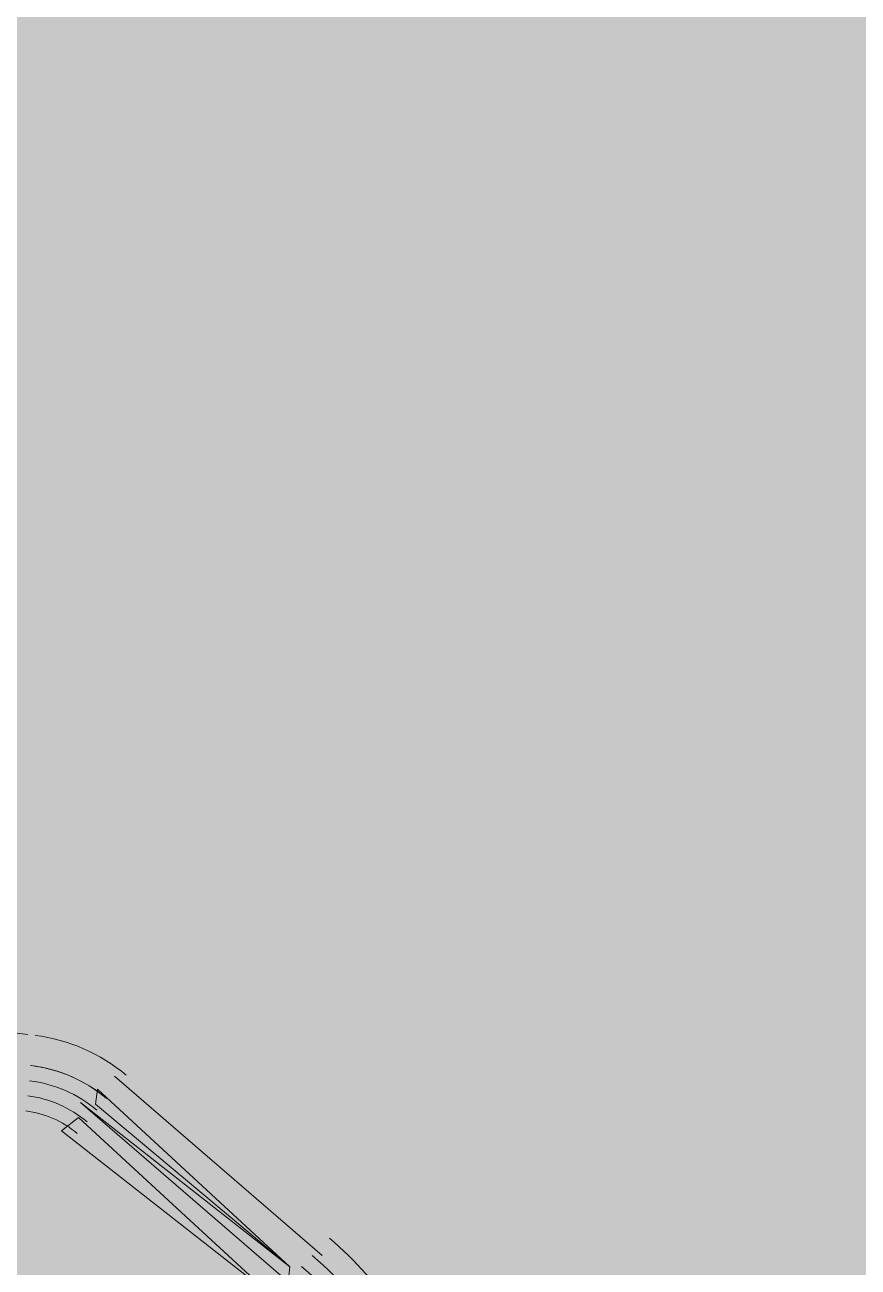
# Model space of a CAD drawing. Header units: metres. Extents: x -4 to 509425, y 7549 to 4732445.
# Drawn here: x 476014.447 to 476014.911, y 4719711.089 to 4719711.78 of the extents above; entities that cross this region are included whole.
import ezdxf

# ---------------------------------------------------------------- set-up
doc = ezdxf.new("R2010")
doc.units = ezdxf.units.M
doc.header["$LTSCALE"] = 0.01
doc.header["$MEASUREMENT"] = 0
doc.layers.get('0').update_dxf_attribs({"lineweight": 0})
doc.layers.add('_SUBESTACIÓN', color=1, linetype='Continuous')
doc.layers.add('SUBESTACION LA VID', color=253, linetype='Continuous')

# ---------------------------------------------------------------- blocks, each defined once
blk = doc.blocks.new('A$Cfff6051d')
at = {"layer": 'SUBESTACION LA VID', "lineweight": 15}
for p, q in [((476014.4488, 4719711.2187), (476013.00394, 4719711.39984)), ((476014.61257, 4719711.09578), (476014.4971, 4719711.19558))]:
    blk.add_line(p, q, dxfattribs=at)
for points in [[(476014.48764, 4719711.18823), (476014.59472, 4719711.08949), (476014.48659, 4719711.17983), (476014.48764, 4719711.18823)], [(476014.47819, 4719711.18089), (476014.59472, 4719711.08949), (476014.59366, 4719711.08109), (476014.47819, 4719711.18089)], [(476014.47819, 4719711.18089), (476014.59472, 4719711.08949), (476014.47819, 4719711.18089)], [(476014.48659, 4719711.17983), (476014.59472, 4719711.08949), (476014.48659, 4719711.17983)], [(476014.58421, 4719711.07374), (476014.46768, 4719711.16514), (476014.47713, 4719711.17249), (476014.58421, 4719711.07374)], [(476014.58421, 4719711.07374), (476014.46768, 4719711.16514), (476014.58421, 4719711.07374)]]:
    blk.add_lwpolyline(points, dxfattribs=at)
for points in [[(476014.50366, 4719711.19599), (476014.48928, 4719711.20813), (476014.47168, 4719711.21583), (476014.45301, 4719711.21817)], [(476014.49238, 4719711.18335), (476014.48043, 4719711.19331), (476014.46586, 4719711.19959), (476014.45043, 4719711.20143)], [(476014.49274, 4719711.18305), (476014.48085, 4719711.19307), (476014.46632, 4719711.19944), (476014.45089, 4719711.20137)], [(476014.49274, 4719711.18305), (476014.48085, 4719711.19307), (476014.46632, 4719711.19944), (476014.45089, 4719711.20137)], [(476014.49274, 4719711.18305), (476014.48085, 4719711.19307), (476014.46632, 4719711.19944), (476014.45089, 4719711.20137)], [(476014.48728, 4719711.17658), (476014.47665, 4719711.18555), (476014.46364, 4719711.19124), (476014.44984, 4719711.19297)], [(476014.48728, 4719711.17658), (476014.47665, 4719711.18555), (476014.46364, 4719711.19124), (476014.44984, 4719711.19297)], [(476014.48728, 4719711.17658), (476014.47665, 4719711.18555), (476014.46364, 4719711.19124), (476014.44984, 4719711.19297)], [(476014.48728, 4719711.17658), (476014.47665, 4719711.18555), (476014.46364, 4719711.19124), (476014.44984, 4719711.19297)], [(476014.48183, 4719711.17011), (476014.47244, 4719711.17802), (476014.46096, 4719711.18305), (476014.44879, 4719711.18457)], [(476014.48183, 4719711.17011), (476014.47244, 4719711.17802), (476014.46096, 4719711.18305), (476014.44879, 4719711.18457)], [(476014.47636, 4719711.16364), (476014.46823, 4719711.17049), (476014.45829, 4719711.17485), (476014.44773, 4719711.17617)], [(476014.47636, 4719711.16364), (476014.46823, 4719711.17049), (476014.45829, 4719711.17485), (476014.44773, 4719711.17617)], [(476014.67857, 4719711.01095), (476014.66749, 4719711.04771), (476014.646, 4719711.08049), (476014.61671, 4719711.10532)], [(476014.67632, 4719710.98753), (476014.66474, 4719711.02977), (476014.64058, 4719711.06749), (476014.60707, 4719711.09567)], [(476014.65355, 4719711.02339), (476014.64081, 4719711.04881), (476014.62298, 4719711.07134), (476014.60116, 4719711.08958)]]:
    blk.add_open_spline(points, degree=3, dxfattribs=at)

msp = doc.modelspace()

# ---------------------------------------------------------------- hatches: boundary and pattern name
at = {"layer": '_SUBESTACIÓN', "transparency": 33554559}
h = msp.add_hatch(color=1, dxfattribs=at)
h.dxf.hatch_style = 1
h.paths.add_polyline_path([(475968.63988, 4719805.82503), (476089.93862, 4719790.61504), (476078.16862, 4719696.74002), (475956.86864, 4719711.95017)])

# ---------------------------------------------------------------- block references
at = {"linetype": 'Continuous'}
msp.add_blockref('A$Cfff6051d', (0, 0), dxfattribs=at)

doc.saveas('drawing.dxf')
